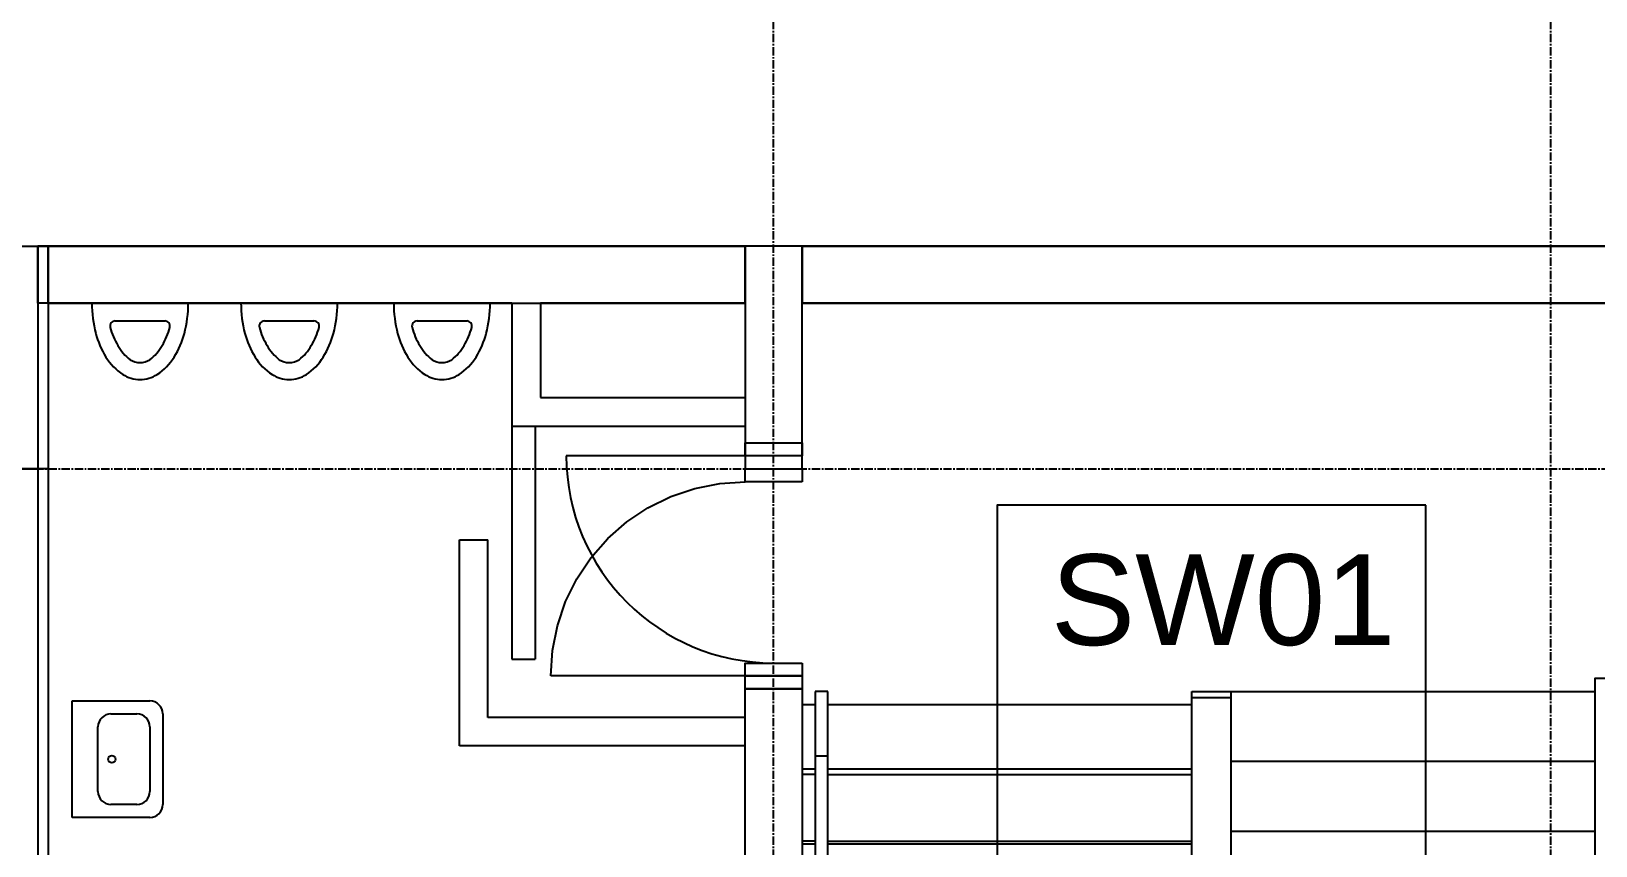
# Model space of a CAD drawing. Header units: millimetres. Extents: x -49883 to 71908, y -18440 to 67826.
# Drawn here: x -11398 to -5359, y 820 to 3965 of the extents above; entities that cross this region are included whole.
import ezdxf

# ---------------------------------------------------------------- set-up
doc = ezdxf.new("R2010")
doc.units = ezdxf.units.MM
doc.linetypes.add('PCENTRE', pattern=[50.8, 31.75, -6.35, 6.35, -6.35])
doc.linetypes.add('PCENTRE2', pattern=[28.575, 19.05, -3.175, 3.175, -3.175])
for name, color, linetype in [('Boundaries_and_building_grids', 140, 'PCENTRE2'), ('Fourth Floor - Doors Windows and Openings', 1, 'Continuous'), ('Fourth Floor - Multi-View Blocks', 7, 'Continuous'), ('Fourth Floor - Stairs', 8, 'Continuous'), ('Fourth Floor - Structural Members', 5, 'Continuous'), ('Fourth Floor - Text and Leaders', 1, 'Continuous'), ('Fourth Floor - Walls', 3, 'Continuous'), ('Third Floor - Doors Windows and Openings', 1, 'Continuous'), ('Third Floor - Stairs', 8, 'Continuous'), ('Third Floor - Structural Members', 5, 'Continuous'), ('Third Floor - Walls', 3, 'Continuous')]:
    doc.layers.add(name, color=color, linetype=linetype)
doc.styles.add('Arial1', font='arial.ttf')

# ---------------------------------------------------------------- blocks, each defined once
blk = doc.blocks.new('UR3')
for p, q in [((-207.9, 153.9), (164.6, 153.9)), ((-117.4, 85.1), (74, 85.1))]:
    blk.add_line(p, q)
blk.add_lwpolyline([(-207.9, 153.9, 0.062798), (-192.7, 36.6, 0.0766), (-153.3, -54.8, 0.107143), (-87.8, -121.9, 0.147074), (-21.7, -141.8, 0.147074), (44.5, -121.9, 0.107143), (110, -54.8, 0.0766), (149.4, 36.6, 0.062798), (164.6, 153.9, 0.06357)], format="xyb")
for centre, radius, start, end in [((-117.4, 65.1), 20, 90, 194.63688), ((74, 65.1), 20, 345.36312, 90), ((121.4, 127.4), 266.8, 194.63688, 211.14449), ((-164.7, 127.4), 266.8, 328.85551, 345.36312), ((50.2, 78.1), 180.4, 209.43686, 232.38366), ((-93.5, 78.1), 180.4, 307.61634, 330.56314), ((-21.7, -6.9), 69.4, 236.53302, 270), ((-21.7, -6.9), 69.4, 270, 303.46698)]:
    blk.add_arc(centre, radius, start, end)
blk = doc.blocks.new('whb5')
for p, q in [((-225, 0), (225, 0)), ((-225, -300), (-225, 0)), ((225, 0), (225, -300)), ((-125, -100), (125, -100)), ((-175, -250), (-175, -150)), ((175, -150), (175, -250)), ((125, -300), (-125, -300)), ((175, -350), (-175, -350))]:
    blk.add_line(p, q)
blk.add_circle((0, -153.2), 14.3)
for centre, start, end in [((-125, -150), 90, 180), ((125, -150), 0, 90), ((-175, -300), 180, 270), ((-125, -250), 180, 270), ((125, -250), 270, 0), ((175, -300), 270, 0)]:
    blk.add_arc(centre, 50, start, end)

msp = doc.modelspace()

# ---------------------------------------------------------------- linework, layer by layer
at = {"layer": 'Boundaries_and_building_grids', "color": 140, "linetype": 'PCENTRE', "lineweight": -3}
for p, q in [((-8532.8, -11774.3), (-8532.8, 60107)), ((-5532.8, -11774.3), (-5532.8, 60112.4)), ((-27282.8, 2275.7), (25217.2, 2275.7))]:
    msp.add_line(p, q, dxfattribs=at)
at = {"layer": 'Fourth Floor - Doors Windows and Openings', "color": 1, "linetype": 'Continuous'}
msp.add_line((-8532.8, 2325.7, 13800), (-9332.8, 2325.7, 13800), dxfattribs=at)
at = {"layer": 'Fourth Floor - Doors Windows and Openings', "color": 1, "linetype": 'Continuous', "elevation": 13800}
for points in [[(-8422.8, 2375.7), (-8422.8, 2325.7), (-8642.8, 2325.7), (-8642.8, 2375.7), (-8422.8, 2375.7)], [(-8422.8, 1525.7), (-8422.8, 1475.7), (-8642.8, 1475.7), (-8642.8, 1525.7), (-8422.8, 1525.7)]]:
    msp.add_lwpolyline(points, dxfattribs=at)
at = {"layer": 'Fourth Floor - Doors Windows and Openings', "color": 1, "linetype": 'Continuous'}
msp.add_arc((-8532.8, 2325.7, 13800), 800, 180, 270, dxfattribs=at)
at = {"layer": 'Fourth Floor - Stairs', "color": 8, "linetype": 'Continuous'}
for p, q in [((-8322.8, 1415.7, 13800), (-8372.8, 1415.7, 13800)), ((-8372.8, 1415.7, 13800), (-8372.8, -1384.3, 13800)), ((-8322.8, -1384.3, 13800), (-8322.8, 1415.7, 13800)), ((-6767.8, 1390.7, 13800), (-6917.8, 1390.7, 13800)), ((-6917.8, -1334.3, 13800), (-6917.8, 1390.7, 13800)), ((-6767.8, 1415.7, 13800), (-5362.8, 1415.7, 13800)), ((-6767.8, 1415.7, 13800), (-6767.8, -1318.4, 13800)), ((-8422.8, 1365.7, 13800), (-8372.8, 1365.7, 13800)), ((-8422.8, 1365.7, 13800), (-8422.8, -1334.3, 13800)), ((-8322.8, 1365.7, 13800), (-6917.8, 1365.7, 13800)), ((-8372.8, 1095.7, 13800), (-8422.8, 1095.7, 13800)), ((-8322.8, 1095.7, 13800), (-6917.8, 1095.7, 13800)), ((-5362.8, 1145.7, 13800), (-6767.8, 1145.7, 13800)), ((-5362.8, 875.7, 13800), (-6767.8, 875.7, 13800)), ((-8372.8, 825.7, 13800), (-8422.8, 825.7, 13800)), ((-6917.8, 825.7, 13800), (-8322.8, 825.7, 13800))]:
    msp.add_line(p, q, dxfattribs=at)
at = {"layer": 'Fourth Floor - Stairs', "color": 8, "linetype": 'Continuous', "elevation": 13800}
for points in [[(-7670.3, -165), (-7670.3, -1865.4), (-6015.3, -1865.4), (-6015.3, 2135.3)], [(-6015.3, 2135.3), (-7670.3, 2135.3), (-7670.3, 135)], [(-5312.8, 1465.7), (-5362.8, 1465.7), (-5362.8, -1334.3), (-5312.8, -1334.3), (-5312.8, 1465.7)]]:
    msp.add_lwpolyline(points, dxfattribs=at)
at = {"layer": 'Fourth Floor - Structural Members', "color": 5, "linetype": 'Continuous', "lineweight": -3, "elevation": 13800}
for points in [[(-11373.2, 3135.7), (-11373.2, 2275.7), (-11642.8, 2275.7), (-11642.8, 3135.7)], [(-8422.8, 2375.7), (-8422.8, 3135.7), (-8642.8, 3135.7), (-8642.8, 2375.7)], [(-8422.8, 1475.7), (-8422.8, -3084.3), (-8642.8, -3084.3), (-8642.8, 1475.7)]]:
    msp.add_lwpolyline(points, close=True, dxfattribs=at)
at = {"layer": 'Fourth Floor - Walls', "color": 3, "linetype": 'Continuous'}
for p, q in [((-11373.2, 2915.7, 13800), (-11373.2, 3135.7, 13800)), ((-8642.8, 3135.7, 13800), (-11373.2, 3135.7, 13800)), ((-8642.8, 2915.7, 13800), (-8642.8, 3135.7, 13800)), ((-8422.8, 3135.7, 13800), (-8422.8, 2915.7, 13800)), ((-5262.8, 3135.7, 13800), (-8422.8, 3135.7, 13800)), ((-9542.8, 2915.7, 13800), (-11373.2, 2915.7, 13800)), ((-9542.8, 2915.7, 13800), (-9542.8, 2440.7, 13800)), ((-8642.8, 2915.7, 13800), (-9432.8, 2915.7, 13800)), ((-9432.8, 2915.7, 13800), (-9432.8, 2550.7, 13800)), ((-5262.8, 2915.7, 13800), (-8422.8, 2915.7, 13800)), ((-9432.8, 2550.7, 13800), (-8642.8, 2550.7, 13800)), ((-8642.8, 2550.7, 13800), (-8642.8, 2440.7, 13800)), ((-9542.8, 2440.7, 13800), (-8642.8, 2440.7, 13800)), ((-11642.8, 2275.7, 13800), (-11373.2, 2275.7, 13800)), ((-11373.2, 2275.7, 13800), (-11372.8, -2224.3, 13800))]:
    msp.add_line(p, q, dxfattribs=at)
at = {"layer": 'Fourth Floor - Walls', "color": 2, "linetype": 'Continuous'}
for p, q in [((-9542.8, 2440.7, 13800), (-9542.8, 1540.7, 13800)), ((-9452.8, 2440.7, 13800), (-9452.8, 1540.7, 13800))]:
    msp.add_line(p, q, dxfattribs=at)
at = {"layer": 'Fourth Floor - Walls', "color": 2}
msp.add_line((-9542.8, 1540.7, 13800), (-9452.8, 1540.7, 13800), dxfattribs=at)
at = {"layer": 'Third Floor - Doors Windows and Openings'}
for p, q in [((-8929.8, 2168.6, 10350), (-8836.9, 2200.2, 10350)), ((-8836.9, 2200.2, 10350), (-8740.7, 2219.3, 10350)), ((-8740.7, 2219.3, 10350), (-8642.8, 2225.7, 10350)), ((-9099.4, 2070.7, 10350), (-9017.8, 2125.2, 10350)), ((-9017.8, 2125.2, 10350), (-8929.8, 2168.6, 10350)), ((-9173.1, 2006.1, 10350), (-9099.4, 2070.7, 10350)), ((-9237.8, 1932.3, 10350), (-9173.1, 2006.1, 10350)), ((-9292.3, 1850.7, 10350), (-9237.8, 1932.3, 10350)), ((-9335.7, 1762.7, 10350), (-9292.3, 1850.7, 10350)), ((-9367.2, 1669.8, 10350), (-9335.7, 1762.7, 10350)), ((-9386.4, 1573.6, 10350), (-9367.2, 1669.8, 10350)), ((-9392.8, 1475.7, 10350), (-9386.4, 1573.6, 10350))]:
    msp.add_line(p, q, dxfattribs=at)
at = {"layer": 'Third Floor - Doors Windows and Openings', "linetype": 'Continuous'}
msp.add_line((-8642.8, 1475.7, 10350), (-9392.8, 1475.7, 10350), dxfattribs=at)
at = {"layer": 'Third Floor - Doors Windows and Openings', "linetype": 'Continuous', "elevation": 10350}
for points in [[(-8422.8, 2225.7), (-8642.8, 2225.7), (-8642.8, 2275.7), (-8422.8, 2275.7), (-8422.8, 2225.7)], [(-8422.8, 1425.7), (-8642.8, 1425.7), (-8642.8, 1475.7), (-8422.8, 1475.7), (-8422.8, 1425.7)]]:
    msp.add_lwpolyline(points, dxfattribs=at)
at = {"layer": 'Third Floor - Stairs', "color": 8, "linetype": 'Continuous'}
for p, q in [((-8372.8, 1115.7, 10350), (-8422.8, 1115.7, 10350)), ((-6917.8, 1115.7, 10350), (-8322.8, 1115.7, 10350)), ((-8372.8, 837.9, 10350), (-8422.8, 837.9, 10350)), ((-8322.8, 837.9, 10350), (-6917.8, 837.9, 10350))]:
    msp.add_line(p, q, dxfattribs=at)
at = {"layer": 'Third Floor - Stairs', "color": 8, "linetype": 'Continuous', "elevation": 10350}
for points in [[(-6917.8, 1415.7), (-6767.8, 1415.7), (-6767.8, -1384.3), (-6917.8, -1384.3), (-6917.8, 1415.7)], [(-8322.8, -1384.3), (-8322.8, 1165.7), (-8372.8, 1165.7), (-8372.8, -1384.3)]]:
    msp.add_lwpolyline(points, dxfattribs=at)
at = {"layer": 'Third Floor - Structural Members', "color": 5, "linetype": 'Continuous', "elevation": 10350}
for points in [[(-11332.8, 3135.7), (-11332.8, 2275.7), (-11552.8, 2275.7), (-11552.8, 3135.7)], [(-8422.8, 3135.7), (-8642.8, 3135.7), (-8642.8, 2275.7), (-8422.8, 2275.7)], [(-8642.8, 1425.7), (-8422.8, 1425.7), (-8422.8, -3084.3), (-8642.8, -3084.3)]]:
    msp.add_lwpolyline(points, close=True, dxfattribs=at)
at = {"layer": 'Third Floor - Walls', "color": 3, "linetype": 'Continuous'}
for p, q in [((-11332.8, 2915.7, 10350), (-11332.8, 3135.7, 10350)), ((-11332.8, 3135.7, 10350), (-8642.8, 3135.7, 10350)), ((-8642.8, 2915.7, 10350), (-8642.8, 3135.7, 10350)), ((-8422.8, 2915.7, 10350), (-8422.8, 3135.7, 10350)), ((-8422.8, 3135.7, 10350), (-5262.8, 3135.7, 10350)), ((-11332.8, 2915.7, 10350), (-8642.8, 2915.7, 10350)), ((-8422.8, 2915.7, 10350), (-5262.8, 2915.7, 10350)), ((-11332.8, 2275.7, 10350), (-11552.8, 2275.7, 10350)), ((-11332.8, 2275.7, 10350), (-11332.8, 25.7, 10350)), ((-9745.5, 1205.4, 10350), (-9745.5, 2001.6, 10350)), ((-9745.5, 2001.6, 10350), (-9635.5, 2001.6, 10350)), ((-9635.5, 1315.4, 10350), (-9635.5, 2001.6, 10350)), ((-8642.8, 1315.4, 10350), (-9635.5, 1315.4, 10350)), ((-8642.8, 1205.4, 10350), (-8642.8, 1315.4, 10350)), ((-8642.8, 1205.4, 10350), (-9745.5, 1205.4, 10350))]:
    msp.add_line(p, q, dxfattribs=at)

# ---------------------------------------------------------------- block references
at = {"layer": 'Fourth Floor - Multi-View Blocks', "color": 1, "linetype": 'Continuous'}
for p in [(-10956.6, 2761.8, 13800), (-10380.8, 2761.8, 13800), (-9791.3, 2761.8, 13800)]:
    msp.add_blockref('UR3', p, dxfattribs=at)
at = {"layer": 'Fourth Floor - Multi-View Blocks', "color": 1, "linetype": 'Continuous', "rotation": 90}
msp.add_blockref('whb5', (-11240.5, 1154.3, 13800), dxfattribs=at)

# ---------------------------------------------------------------- texts
at = {"layer": 'Fourth Floor - Text and Leaders', "color": 1, "linetype": 'Continuous', "insert": (-7463, 1590.2, 13800), "char_height": 350, "attachment_point": 7, "style": 'Arial1'}
msp.add_mtext('SW01', dxfattribs=at)

doc.saveas('drawing.dxf')
